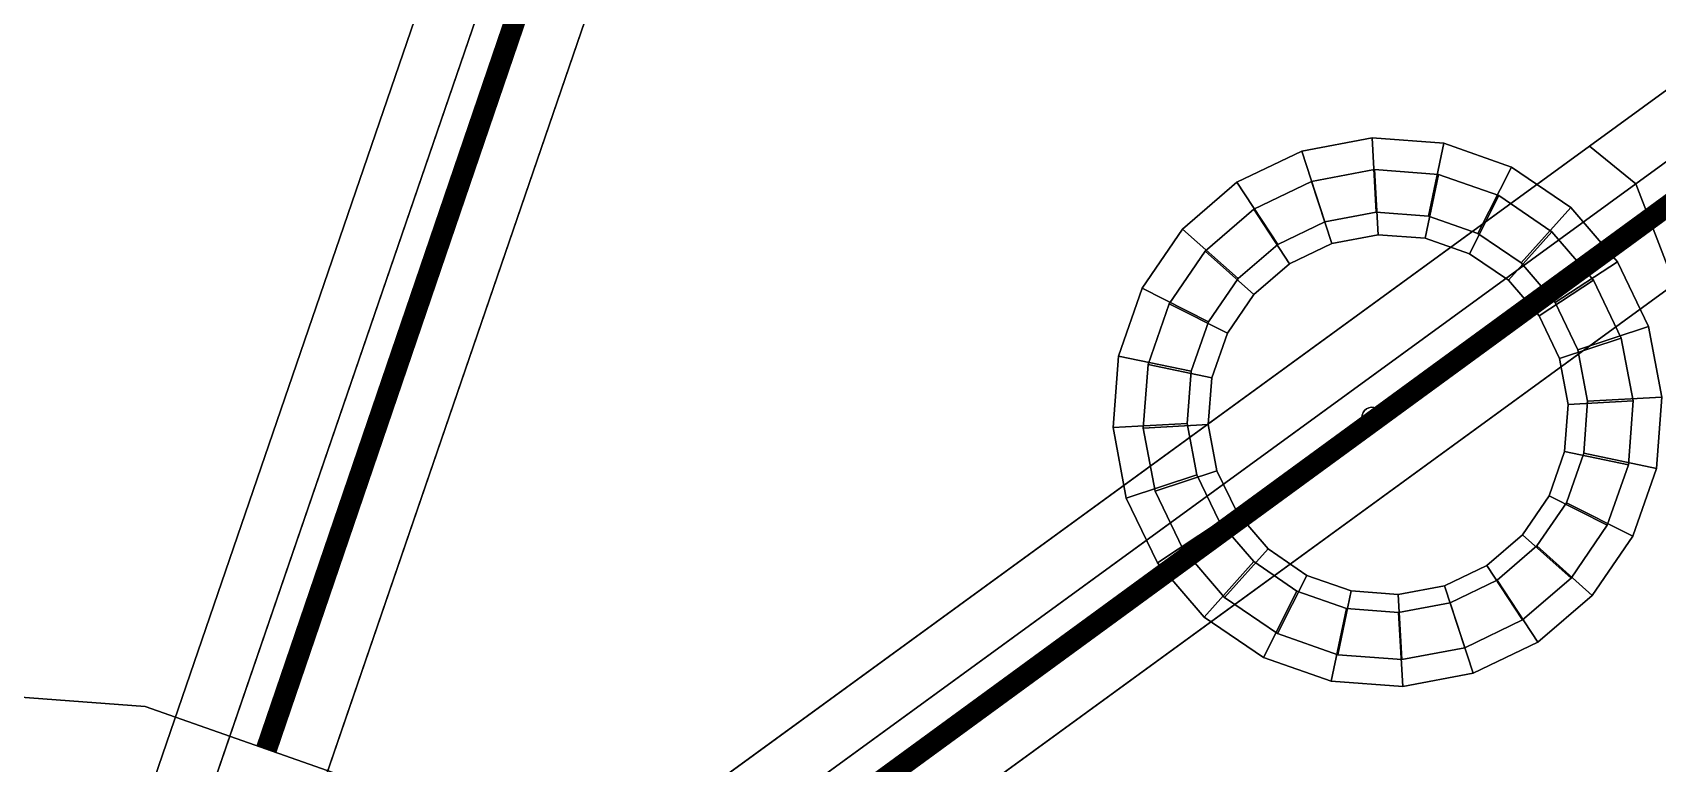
# Model space of a CAD drawing. Header units: inches. Extents: x -2 to 2474, y 1 to 287.
# Drawn here: x 166.795 to 167.332, y 175.741 to 175.983 of the extents above; entities that cross this region are included whole.
import ezdxf

# ---------------------------------------------------------------- set-up
doc = ezdxf.new("R2010")
doc.units = ezdxf.units.IN
doc.header["$MEASUREMENT"] = 0
doc.layers.add('DLX_LUM', color=7, linetype='Continuous', true_color=0xffd400)

msp = doc.modelspace()

# ---------------------------------------------------------------- linework, layer by layer
at = {"layer": 'DLX_LUM'}
for points in [[(166.86959, 175.74731, 0), (167.379, 177.24079, 0)], [(167.379, 177.24079, 0), (166.86959, 175.74731, 0)], [(166.86964, 175.74729, 0), (167.37899, 177.2406, 0)], [(167.37899, 177.2406, 0), (166.86964, 175.74729, 0)], [(166.86975, 175.74725, 0), (167.37922, 177.2409, 0)], [(167.37922, 177.2409, 0), (166.86975, 175.74725, 0)], [(166.86989, 175.7472, 0), (167.37919, 177.24035, 0)], [(167.37919, 177.24035, 0), (166.86989, 175.7472, 0)], [(166.87011, 175.74713, 0), (167.37962, 177.24093, 0)], [(167.37962, 177.24093, 0), (166.87011, 175.74713, 0)], [(166.87033, 175.74705, 0), (167.37958, 177.24006, 0)], [(167.37958, 177.24006, 0), (166.87033, 175.74705, 0)], [(166.87063, 175.74694, 0), (167.3802, 177.24088, 0)], [(167.3802, 177.24088, 0), (166.87063, 175.74694, 0)], [(166.87093, 175.74684, 0), (167.38014, 177.23974, 0)], [(167.38014, 177.23974, 0), (166.87093, 175.74684, 0)], [(166.8713, 175.74671, 0), (167.3809, 177.24075, 0)], [(167.3809, 177.24075, 0), (166.8713, 175.74671, 0)], [(166.87206, 175.74644, 0), (167.38168, 177.24054, 0)], [(167.38168, 177.24054, 0), (166.87206, 175.74644, 0)], [(166.87285, 175.74616, 0), (167.38248, 177.24028, 0)], [(167.38248, 177.24028, 0), (166.87285, 175.74616, 0)], [(167.38325, 177.23998, 0), (166.87364, 175.74589, 0)], [(166.87364, 175.74589, 0), (167.38325, 177.23998, 0)], [(167.38394, 177.23966, 0), (166.87435, 175.74564, 0)], [(166.87435, 175.74564, 0), (167.38394, 177.23966, 0)], [(166.87164, 175.74659, 0), (167.38083, 177.23941, 0)], [(167.38083, 177.23941, 0), (166.87164, 175.74659, 0)], [(167.3816, 177.23911, 0), (166.87243, 175.74631, 0)], [(166.87243, 175.74631, 0), (167.3816, 177.23911, 0)], [(167.38241, 177.23885, 0), (166.87322, 175.74603, 0)], [(166.87322, 175.74603, 0), (167.38241, 177.23885, 0)], [(167.38318, 177.23865, 0), (166.87398, 175.74577, 0)], [(166.87398, 175.74577, 0), (167.38318, 177.23865, 0)], [(167.38388, 177.23852, 0), (166.87465, 175.74553, 0)], [(166.87465, 175.74553, 0), (167.38388, 177.23852, 0)], [(167.3845, 177.23934, 0), (166.87495, 175.74543, 0)], [(166.87495, 175.74543, 0), (167.3845, 177.23934, 0)], [(167.38446, 177.23846, 0), (166.87517, 175.74535, 0)], [(166.87517, 175.74535, 0), (167.38446, 177.23846, 0)], [(167.38489, 177.23904, 0), (166.87539, 175.74527, 0)], [(166.87539, 175.74527, 0), (167.38489, 177.23904, 0)], [(167.38487, 177.2385, 0), (166.87553, 175.74522, 0)], [(166.87553, 175.74522, 0), (167.38487, 177.2385, 0)], [(167.3851, 177.2388, 0), (166.87564, 175.74519, 0)], [(166.87564, 175.74519, 0), (167.3851, 177.2388, 0)], [(167.38508, 177.23861, 0), (166.87569, 175.74517, 0)], [(166.87569, 175.74517, 0), (167.38508, 177.23861, 0)], [(166.97893, 175.66918, 0), (168.23087, 176.58457, 0)], [(168.23087, 176.58457, 0), (166.97893, 175.66918, 0)], [(166.97896, 175.66915, 0), (168.23076, 176.58442, 0)], [(168.23076, 176.58442, 0), (166.97896, 175.66915, 0)], [(166.97904, 175.66906, 0), (168.23112, 176.58454, 0)], [(168.23112, 176.58454, 0), (166.97904, 175.66906, 0)], [(166.97914, 175.66894, 0), (168.23078, 176.5841, 0)], [(168.23078, 176.5841, 0), (166.97914, 175.66894, 0)], [(166.97928, 175.66877, 0), (168.23147, 176.58433, 0)], [(168.23147, 176.58433, 0), (166.97928, 175.66877, 0)], [(166.97944, 175.66859, 0), (168.23093, 176.58364, 0)], [(168.23093, 176.58364, 0), (166.97944, 175.66859, 0)], [(166.97965, 175.66834, 0), (168.23191, 176.58396, 0)], [(168.23191, 176.58396, 0), (166.97965, 175.66834, 0)], [(166.97985, 175.6681, 0), (168.23121, 176.58306, 0)], [(168.23121, 176.58306, 0), (166.97985, 175.6681, 0)], [(166.98011, 175.6678, 0), (168.23241, 176.58345, 0)], [(168.23241, 176.58345, 0), (166.98011, 175.6678, 0)], [(166.98035, 175.66753, 0), (168.23159, 176.5824, 0)], [(168.23159, 176.5824, 0), (166.98035, 175.66753, 0)], [(166.98063, 175.66719, 0), (168.23293, 176.58284, 0)], [(168.23293, 176.58284, 0), (166.98063, 175.66719, 0)], [(168.23205, 176.58171, 0), (166.98089, 175.6669, 0)], [(166.98089, 175.6669, 0), (168.23205, 176.58171, 0)], [(166.98119, 175.66655, 0), (168.23344, 176.58216, 0)], [(168.23344, 176.58216, 0), (166.98119, 175.66655, 0)], [(168.23256, 176.58103, 0), (166.98144, 175.66625, 0)], [(166.98144, 175.66625, 0), (168.23256, 176.58103, 0)], [(168.23389, 176.58147, 0), (166.98173, 175.66592, 0)], [(166.98173, 175.66592, 0), (168.23389, 176.58147, 0)], [(168.23308, 176.58042, 0), (166.98197, 175.66565, 0)], [(166.98197, 175.66565, 0), (168.23308, 176.58042, 0)], [(168.23428, 176.58081, 0), (166.98222, 175.66535, 0)], [(166.98222, 175.66535, 0), (168.23428, 176.58081, 0)], [(168.23455, 176.58023, 0), (166.98264, 175.66487, 0)], [(166.98264, 175.66487, 0), (168.23455, 176.58023, 0)], [(168.23357, 176.57991, 0), (166.98243, 175.66511, 0)], [(166.98243, 175.66511, 0), (168.23357, 176.57991, 0)], [(168.23401, 176.57954, 0), (166.98279, 175.66468, 0)], [(166.98279, 175.66468, 0), (168.23401, 176.57954, 0)], [(168.23471, 176.57976, 0), (166.98294, 175.66451, 0)], [(166.98294, 175.66451, 0), (168.23471, 176.57976, 0)], [(168.23437, 176.57933, 0), (166.98304, 175.6644, 0)], [(166.98304, 175.6644, 0), (168.23437, 176.57933, 0)], [(168.23473, 176.57945, 0), (166.98312, 175.66431, 0)], [(166.98312, 175.66431, 0), (168.23473, 176.57945, 0)], [(168.23461, 176.5793, 0), (166.98315, 175.66427, 0)], [(166.98315, 175.66427, 0), (168.23461, 176.5793, 0)], [(167.30922, 175.94521, 0), (167.82489, 176.321, 0)], [(167.82489, 176.321, 0), (167.30922, 175.94521, 0)], [(167.82489, 176.321, 0), (167.30922, 175.94521, 0)], [(167.30922, 175.94521, 0), (167.82489, 176.321, 0)], [(167.32452, 175.93286, 0), (167.84018, 176.30865, 0)], [(167.84018, 176.30865, 0), (167.32452, 175.93286, 0)], [(167.32452, 175.93286, 0), (167.84018, 176.30865, 0)], [(167.84018, 176.30865, 0), (167.32452, 175.93286, 0)], [(166.78502, 175.58878, 0), (166.99062, 176.18846, 0)], [(166.99062, 176.18846, 0), (166.78502, 175.58878, 0)], [(166.79282, 175.61154, 0), (166.99062, 176.18846, 0)], [(166.99062, 176.18846, 0), (166.79282, 175.61154, 0)], [(167.01023, 176.18712, 0), (166.80291, 175.58244, 0)], [(166.80291, 175.58244, 0), (167.01023, 176.18712, 0)], [(167.01023, 176.18712, 0), (166.80344, 175.58399, 0)], [(166.80344, 175.58399, 0), (167.01023, 176.18712, 0)], [(167.03968, 176.1673, 0), (166.83986, 175.58446, 0)], [(166.83986, 175.58446, 0), (167.03968, 176.1673, 0)], [(166.8484, 175.60939, 0), (167.03968, 176.1673, 0)], [(167.03968, 176.1673, 0), (166.8484, 175.60939, 0)], [(167.21429, 175.9436, 0), (167.23755, 175.94798, 0)], [(167.23755, 175.94798, 0), (167.21429, 175.9436, 0)], [(167.23892, 175.92348, 0), (167.23755, 175.94798, 0)], [(167.23755, 175.94798, 0), (167.26117, 175.9462, 0)], [(167.23755, 175.94798, 0), (167.23892, 175.92348, 0)], [(167.26117, 175.9462, 0), (167.23755, 175.94798, 0)], [(166.80975, 175.58122, 0), (167.30922, 175.94521, 0)], [(167.30922, 175.94521, 0), (166.80975, 175.58122, 0)], [(166.8484, 175.60939, 0), (167.30922, 175.94521, 0)], [(167.30922, 175.94521, 0), (166.8484, 175.60939, 0)], [(167.21429, 175.9436, 0), (167.19294, 175.93333, 0)], [(167.19294, 175.93333, 0), (167.21429, 175.9436, 0)], [(167.22194, 175.92028, 0), (167.21429, 175.9436, 0)], [(167.21429, 175.9436, 0), (167.22194, 175.92028, 0)], [(167.25614, 175.92218, 0), (167.26117, 175.9462, 0)], [(167.26117, 175.9462, 0), (167.25614, 175.92218, 0)], [(167.26117, 175.9462, 0), (167.28351, 175.93837, 0)], [(167.28351, 175.93837, 0), (167.26117, 175.9462, 0)], [(167.30922, 175.94521, 0), (167.32452, 175.93286, 0)], [(167.32452, 175.93286, 0), (167.30922, 175.94521, 0)], [(167.30922, 175.94521, 0), (167.32452, 175.93286, 0)], [(167.32452, 175.93286, 0), (167.30922, 175.94521, 0)], [(167.23834, 175.93752, 0), (167.21757, 175.9336, 0)], [(167.21757, 175.9336, 0), (167.23834, 175.93752, 0)], [(167.25943, 175.93593, 0), (167.23834, 175.93752, 0)], [(167.23834, 175.93752, 0), (167.23954, 175.91604, 0)], [(167.23954, 175.91604, 0), (167.23834, 175.93752, 0)], [(167.23834, 175.93752, 0), (167.25943, 175.93593, 0)], [(167.27244, 175.91646, 0), (167.28351, 175.93837, 0)], [(167.28351, 175.93837, 0), (167.27244, 175.91646, 0)], [(167.28351, 175.93837, 0), (167.30307, 175.92502, 0)], [(167.30307, 175.92502, 0), (167.28351, 175.93837, 0)], [(167.32452, 175.93286, 0), (166.82955, 175.57216, 0)], [(166.82955, 175.57216, 0), (167.32452, 175.93286, 0)], [(166.83767, 175.57807, 0), (167.32452, 175.93286, 0)], [(167.32452, 175.93286, 0), (166.83767, 175.57807, 0)], [(167.19294, 175.93333, 0), (167.17499, 175.9179, 0)], [(167.17499, 175.9179, 0), (167.19294, 175.93333, 0)], [(167.20638, 175.91279, 0), (167.19294, 175.93333, 0)], [(167.19294, 175.93333, 0), (167.20638, 175.91279, 0)], [(167.21757, 175.9336, 0), (167.19851, 175.92444, 0)], [(167.19851, 175.92444, 0), (167.21757, 175.9336, 0)], [(167.22428, 175.91316, 0), (167.21757, 175.9336, 0)], [(167.21757, 175.9336, 0), (167.22428, 175.91316, 0)], [(167.25943, 175.93593, 0), (167.25502, 175.91487, 0)], [(167.25502, 175.91487, 0), (167.25943, 175.93593, 0)], [(167.27938, 175.92893, 0), (167.25943, 175.93593, 0)], [(167.25943, 175.93593, 0), (167.27938, 175.92893, 0)], [(167.32452, 175.93286, 0), (167.33729, 175.89974, 0)], [(167.33729, 175.89974, 0), (167.32452, 175.93286, 0)], [(167.33729, 175.89974, 0), (167.32452, 175.93286, 0)], [(167.32452, 175.93286, 0), (167.33729, 175.89974, 0)], [(167.27938, 175.92893, 0), (167.26967, 175.90974, 0)], [(167.26967, 175.90974, 0), (167.27938, 175.92893, 0)], [(167.29684, 175.91701, 0), (167.27938, 175.92893, 0)], [(167.27938, 175.92893, 0), (167.29684, 175.91701, 0)], [(167.19851, 175.92444, 0), (167.18248, 175.91065, 0)], [(167.18248, 175.91065, 0), (167.19851, 175.92444, 0)], [(167.19851, 175.92444, 0), (167.21029, 175.90643, 0)], [(167.21029, 175.90643, 0), (167.19851, 175.92444, 0)], [(167.22194, 175.92028, 0), (167.23892, 175.92348, 0)], [(167.23892, 175.92348, 0), (167.22194, 175.92028, 0)], [(167.23892, 175.92348, 0), (167.25614, 175.92218, 0)], [(167.25614, 175.92218, 0), (167.23892, 175.92348, 0)], [(167.25614, 175.92218, 0), (167.27244, 175.91646, 0)], [(167.27244, 175.91646, 0), (167.25614, 175.92218, 0)], [(167.2867, 175.90672, 0), (167.30307, 175.92502, 0)], [(167.30307, 175.92502, 0), (167.2867, 175.90672, 0)], [(167.30307, 175.92502, 0), (167.3185, 175.90706, 0)], [(167.3185, 175.90706, 0), (167.30307, 175.92502, 0)], [(167.17499, 175.9179, 0), (167.16164, 175.89834, 0)], [(167.16164, 175.89834, 0), (167.17499, 175.9179, 0)], [(167.19328, 175.90153, 0), (167.17499, 175.9179, 0)], [(167.17499, 175.9179, 0), (167.19328, 175.90153, 0)], [(167.20638, 175.91279, 0), (167.22194, 175.92028, 0)], [(167.22194, 175.92028, 0), (167.20638, 175.91279, 0)], [(167.22428, 175.91316, 0), (167.23954, 175.91604, 0)], [(167.23954, 175.91604, 0), (167.22428, 175.91316, 0)], [(167.23954, 175.91604, 0), (167.25502, 175.91487, 0)], [(167.25502, 175.91487, 0), (167.23954, 175.91604, 0)], [(167.27244, 175.91646, 0), (167.2867, 175.90672, 0)], [(167.2867, 175.90672, 0), (167.27244, 175.91646, 0)], [(167.29684, 175.91701, 0), (167.2825, 175.90098, 0)], [(167.2825, 175.90098, 0), (167.29684, 175.91701, 0)], [(167.31062, 175.90098, 0), (167.29684, 175.91701, 0)], [(167.29684, 175.91701, 0), (167.31062, 175.90098, 0)], [(167.18248, 175.91065, 0), (167.17056, 175.89319, 0)], [(167.17056, 175.89319, 0), (167.18248, 175.91065, 0)], [(167.18248, 175.91065, 0), (167.19851, 175.89631, 0)], [(167.19851, 175.89631, 0), (167.18248, 175.91065, 0)], [(167.19328, 175.90153, 0), (167.20638, 175.91279, 0)], [(167.20638, 175.91279, 0), (167.19328, 175.90153, 0)], [(167.21029, 175.90643, 0), (167.22428, 175.91316, 0)], [(167.22428, 175.91316, 0), (167.21029, 175.90643, 0)], [(167.25502, 175.91487, 0), (167.26967, 175.90974, 0)], [(167.26967, 175.90974, 0), (167.25502, 175.91487, 0)], [(167.26967, 175.90974, 0), (167.2825, 175.90098, 0)], [(167.2825, 175.90098, 0), (167.26967, 175.90974, 0)], [(167.19851, 175.89631, 0), (167.21029, 175.90643, 0)], [(167.21029, 175.90643, 0), (167.19851, 175.89631, 0)], [(167.2867, 175.90672, 0), (167.29796, 175.89363, 0)], [(167.29796, 175.89363, 0), (167.2867, 175.90672, 0)], [(167.29796, 175.89363, 0), (167.3185, 175.90706, 0)], [(167.3185, 175.90706, 0), (167.29796, 175.89363, 0)], [(167.3185, 175.90706, 0), (167.32877, 175.88572, 0)], [(167.32877, 175.88572, 0), (167.3185, 175.90706, 0)], [(167.33729, 175.89974, 0), (166.85203, 175.54611, 0)], [(166.85203, 175.54611, 0), (167.33729, 175.89974, 0)], [(166.86523, 175.55573, 0), (167.33729, 175.89974, 0)], [(167.33729, 175.89974, 0), (166.86523, 175.55573, 0)], [(167.18354, 175.88726, 0), (167.19328, 175.90153, 0)], [(167.19328, 175.90153, 0), (167.18354, 175.88726, 0)], [(167.2825, 175.90098, 0), (167.29262, 175.8892, 0)], [(167.29262, 175.8892, 0), (167.2825, 175.90098, 0)], [(167.31062, 175.90098, 0), (167.29262, 175.8892, 0)], [(167.29262, 175.8892, 0), (167.31062, 175.90098, 0)], [(167.31978, 175.88193, 0), (167.31062, 175.90098, 0)], [(167.31062, 175.90098, 0), (167.31978, 175.88193, 0)], [(167.16164, 175.89834, 0), (167.15381, 175.87599, 0)], [(167.15381, 175.87599, 0), (167.16164, 175.89834, 0)], [(167.18354, 175.88726, 0), (167.16164, 175.89834, 0)], [(167.16164, 175.89834, 0), (167.18354, 175.88726, 0)], [(167.18976, 175.88349, 0), (167.19851, 175.89631, 0)], [(167.19851, 175.89631, 0), (167.18976, 175.88349, 0)], [(167.29796, 175.89363, 0), (167.30545, 175.87806, 0)], [(167.30545, 175.87806, 0), (167.29796, 175.89363, 0)], [(167.17056, 175.89319, 0), (167.16357, 175.87324, 0)], [(167.16357, 175.87324, 0), (167.17056, 175.89319, 0)], [(167.17056, 175.89319, 0), (167.18976, 175.88349, 0)], [(167.18976, 175.88349, 0), (167.17056, 175.89319, 0)], [(167.29262, 175.8892, 0), (167.29935, 175.87522, 0)], [(167.29935, 175.87522, 0), (167.29262, 175.8892, 0)], [(167.17783, 175.87096, 0), (167.18354, 175.88726, 0)], [(167.18354, 175.88726, 0), (167.17783, 175.87096, 0)], [(167.18462, 175.86884, 0), (167.18976, 175.88349, 0)], [(167.18976, 175.88349, 0), (167.18462, 175.86884, 0)], [(167.30545, 175.87806, 0), (167.32877, 175.88572, 0)], [(167.32877, 175.88572, 0), (167.30545, 175.87806, 0)], [(167.32877, 175.88572, 0), (167.33316, 175.86245, 0)], [(167.33316, 175.86245, 0), (167.32877, 175.88572, 0)], [(167.31978, 175.88193, 0), (167.29935, 175.87522, 0)], [(167.29935, 175.87522, 0), (167.31978, 175.88193, 0)], [(167.30545, 175.87806, 0), (167.30865, 175.86109, 0)], [(167.30865, 175.86109, 0), (167.30545, 175.87806, 0)], [(167.3237, 175.86115, 0), (167.31978, 175.88193, 0)], [(167.31978, 175.88193, 0), (167.3237, 175.86115, 0)], [(167.15381, 175.87599, 0), (167.15202, 175.85238, 0)], [(167.15202, 175.85238, 0), (167.15381, 175.87599, 0)], [(167.17783, 175.87096, 0), (167.15381, 175.87599, 0)], [(167.15381, 175.87599, 0), (167.17783, 175.87096, 0)], [(167.16357, 175.87324, 0), (167.16198, 175.85216, 0)], [(167.16198, 175.85216, 0), (167.16357, 175.87324, 0)], [(167.16357, 175.87324, 0), (167.18462, 175.86884, 0)], [(167.18462, 175.86884, 0), (167.16357, 175.87324, 0)], [(167.29935, 175.87522, 0), (167.30222, 175.85996, 0)], [(167.30222, 175.85996, 0), (167.29935, 175.87522, 0)], [(167.17653, 175.85374, 0), (167.17783, 175.87096, 0)], [(167.17783, 175.87096, 0), (167.17653, 175.85374, 0)], [(167.18345, 175.85335, 0), (167.18462, 175.86884, 0)], [(167.18462, 175.86884, 0), (167.18345, 175.85335, 0)], [(167.30865, 175.86109, 0), (167.33316, 175.86245, 0)], [(167.33316, 175.86245, 0), (167.30865, 175.86109, 0)], [(167.33316, 175.86245, 0), (167.33137, 175.83884, 0)], [(167.33137, 175.83884, 0), (167.33316, 175.86245, 0)], [(167.23425, 175.8565, 0), (167.23419, 175.85566, 0)], [(167.23419, 175.85566, 0), (167.23425, 175.8565, 0)], [(167.23419, 175.85566, 0), (167.23425, 175.8565, 0)], [(167.23425, 175.8565, 0), (167.23419, 175.85566, 0)], [(167.23453, 175.8573, 0), (167.23425, 175.8565, 0)], [(167.23425, 175.8565, 0), (167.23453, 175.8573, 0)], [(167.23425, 175.8565, 0), (167.23453, 175.8573, 0)], [(167.23453, 175.8573, 0), (167.23425, 175.8565, 0)], [(167.23425, 175.8565, 0), (167.23425, 175.8565, 0)], [(167.23425, 175.8565, 0), (167.23425, 175.8565, 0)], [(167.23501, 175.858, 0), (167.23453, 175.8573, 0)], [(167.23453, 175.8573, 0), (167.23501, 175.858, 0)], [(167.23453, 175.8573, 0), (167.23501, 175.858, 0)], [(167.23501, 175.858, 0), (167.23453, 175.8573, 0)], [(167.23453, 175.8573, 0), (167.23453, 175.8573, 0)], [(167.23453, 175.8573, 0), (167.23453, 175.8573, 0)], [(167.23565, 175.85855, 0), (167.23501, 175.858, 0)], [(167.23501, 175.858, 0), (167.23565, 175.85855, 0)], [(167.23501, 175.858, 0), (167.23565, 175.85855, 0)], [(167.23565, 175.85855, 0), (167.23501, 175.858, 0)], [(167.23501, 175.858, 0), (167.23501, 175.858, 0)], [(167.23501, 175.858, 0), (167.23501, 175.858, 0)], [(167.23641, 175.85892, 0), (167.23565, 175.85855, 0)], [(167.23565, 175.85855, 0), (167.23641, 175.85892, 0)], [(167.23565, 175.85855, 0), (167.23641, 175.85892, 0)], [(167.23641, 175.85892, 0), (167.23565, 175.85855, 0)], [(167.23565, 175.85855, 0), (167.23565, 175.85855, 0)], [(167.23565, 175.85855, 0), (167.23565, 175.85855, 0)], [(167.23724, 175.85907, 0), (167.23641, 175.85892, 0)], [(167.23641, 175.85892, 0), (167.23724, 175.85907, 0)], [(167.23641, 175.85892, 0), (167.23724, 175.85907, 0)], [(167.23724, 175.85907, 0), (167.23641, 175.85892, 0)], [(167.23641, 175.85892, 0), (167.23641, 175.85892, 0)], [(167.23641, 175.85892, 0), (167.23641, 175.85892, 0)], [(167.23809, 175.85901, 0), (167.23724, 175.85907, 0)], [(167.23724, 175.85907, 0), (167.23809, 175.85901, 0)], [(167.23724, 175.85907, 0), (167.23809, 175.85901, 0)], [(167.23809, 175.85901, 0), (167.23724, 175.85907, 0)], [(167.23724, 175.85907, 0), (167.23724, 175.85907, 0)], [(167.23724, 175.85907, 0), (167.23724, 175.85907, 0)], [(167.23888, 175.85873, 0), (167.23809, 175.85901, 0)], [(167.23809, 175.85901, 0), (167.23888, 175.85873, 0)], [(167.23809, 175.85901, 0), (167.23888, 175.85873, 0)], [(167.23888, 175.85873, 0), (167.23809, 175.85901, 0)], [(167.23809, 175.85901, 0), (167.23809, 175.85901, 0)], [(167.23809, 175.85901, 0), (167.23809, 175.85901, 0)], [(167.23958, 175.85825, 0), (167.23888, 175.85873, 0)], [(167.23888, 175.85873, 0), (167.23958, 175.85825, 0)], [(167.23888, 175.85873, 0), (167.23958, 175.85825, 0)], [(167.23958, 175.85825, 0), (167.23888, 175.85873, 0)], [(167.23888, 175.85873, 0), (167.23888, 175.85873, 0)], [(167.23888, 175.85873, 0), (167.23888, 175.85873, 0)], [(167.24013, 175.85761, 0), (167.23958, 175.85825, 0)], [(167.23958, 175.85825, 0), (167.24013, 175.85761, 0)], [(167.23958, 175.85825, 0), (167.24013, 175.85761, 0)], [(167.24013, 175.85761, 0), (167.23958, 175.85825, 0)], [(167.23958, 175.85825, 0), (167.23958, 175.85825, 0)], [(167.23958, 175.85825, 0), (167.23958, 175.85825, 0)], [(167.2405, 175.85685, 0), (167.24013, 175.85761, 0)], [(167.24013, 175.85761, 0), (167.2405, 175.85685, 0)], [(167.2405, 175.85685, 0), (167.24013, 175.85761, 0)], [(167.24013, 175.85761, 0), (167.24013, 175.85761, 0)], [(167.24013, 175.85761, 0), (167.2405, 175.85685, 0)], [(167.24013, 175.85761, 0), (167.24013, 175.85761, 0)], [(167.24066, 175.85602, 0), (167.2405, 175.85685, 0)], [(167.2405, 175.85685, 0), (167.2405, 175.85685, 0)], [(167.2405, 175.85685, 0), (167.24066, 175.85602, 0)], [(167.24066, 175.85602, 0), (167.2405, 175.85685, 0)], [(167.2405, 175.85685, 0), (167.2405, 175.85685, 0)], [(167.2405, 175.85685, 0), (167.24066, 175.85602, 0)], [(167.24059, 175.85518, 0), (167.24066, 175.85602, 0)], [(167.24066, 175.85602, 0), (167.24059, 175.85518, 0)], [(167.24059, 175.85518, 0), (167.24066, 175.85602, 0)], [(167.24066, 175.85602, 0), (167.24059, 175.85518, 0)], [(167.24066, 175.85602, 0), (167.24066, 175.85602, 0)], [(167.24066, 175.85602, 0), (167.24066, 175.85602, 0)], [(167.30222, 175.85996, 0), (167.30106, 175.84447, 0)], [(167.30106, 175.84447, 0), (167.30222, 175.85996, 0)], [(167.3237, 175.86115, 0), (167.30222, 175.85996, 0)], [(167.30222, 175.85996, 0), (167.3237, 175.86115, 0)], [(167.30865, 175.86109, 0), (167.30735, 175.84387, 0)], [(167.30735, 175.84387, 0), (167.30865, 175.86109, 0)], [(167.32211, 175.84007, 0), (167.3237, 175.86115, 0)], [(167.3237, 175.86115, 0), (167.32211, 175.84007, 0)], [(167.17653, 175.85374, 0), (167.15202, 175.85238, 0)], [(167.15202, 175.85238, 0), (167.17653, 175.85374, 0)], [(167.15202, 175.85238, 0), (167.15641, 175.82911, 0)], [(167.15641, 175.82911, 0), (167.15202, 175.85238, 0)], [(167.16198, 175.85216, 0), (167.18345, 175.85335, 0)], [(167.18345, 175.85335, 0), (167.16198, 175.85216, 0)], [(167.16198, 175.85216, 0), (167.1659, 175.83138, 0)], [(167.1659, 175.83138, 0), (167.16198, 175.85216, 0)], [(167.17973, 175.83677, 0), (167.17653, 175.85374, 0)], [(167.17653, 175.85374, 0), (167.17973, 175.83677, 0)], [(167.18633, 175.83809, 0), (167.18345, 175.85335, 0)], [(167.18345, 175.85335, 0), (167.18633, 175.83809, 0)], [(167.23419, 175.85566, 0), (167.23434, 175.85483, 0)], [(167.23434, 175.85483, 0), (167.23419, 175.85566, 0)], [(167.23419, 175.85566, 0), (167.23419, 175.85566, 0)], [(167.23434, 175.85483, 0), (167.23419, 175.85566, 0)], [(167.23419, 175.85566, 0), (167.23419, 175.85566, 0)], [(167.23419, 175.85566, 0), (167.23434, 175.85483, 0)], [(167.23434, 175.85483, 0), (167.23471, 175.85407, 0)], [(167.23471, 175.85407, 0), (167.23434, 175.85483, 0)], [(167.23471, 175.85407, 0), (167.23434, 175.85483, 0)], [(167.23434, 175.85483, 0), (167.23434, 175.85483, 0)], [(167.23434, 175.85483, 0), (167.23471, 175.85407, 0)], [(167.23434, 175.85483, 0), (167.23434, 175.85483, 0)], [(167.23471, 175.85407, 0), (167.23526, 175.85342, 0)], [(167.23526, 175.85342, 0), (167.23471, 175.85407, 0)], [(167.23471, 175.85407, 0), (167.23471, 175.85407, 0)], [(167.23471, 175.85407, 0), (167.23526, 175.85342, 0)], [(167.23526, 175.85342, 0), (167.23471, 175.85407, 0)], [(167.23471, 175.85407, 0), (167.23471, 175.85407, 0)], [(167.23526, 175.85342, 0), (167.23596, 175.85295, 0)], [(167.23596, 175.85295, 0), (167.23526, 175.85342, 0)], [(167.23526, 175.85342, 0), (167.23526, 175.85342, 0)], [(167.23526, 175.85342, 0), (167.23596, 175.85295, 0)], [(167.23526, 175.85342, 0), (167.23526, 175.85342, 0)], [(167.23596, 175.85295, 0), (167.23526, 175.85342, 0)], [(167.23596, 175.85295, 0), (167.23676, 175.85267, 0)], [(167.23676, 175.85267, 0), (167.23596, 175.85295, 0)], [(167.23596, 175.85295, 0), (167.23596, 175.85295, 0)], [(167.23596, 175.85295, 0), (167.23676, 175.85267, 0)], [(167.23596, 175.85295, 0), (167.23596, 175.85295, 0)], [(167.23676, 175.85267, 0), (167.23596, 175.85295, 0)], [(167.23676, 175.85267, 0), (167.2376, 175.85261, 0)], [(167.2376, 175.85261, 0), (167.23676, 175.85267, 0)], [(167.23676, 175.85267, 0), (167.23676, 175.85267, 0)], [(167.23676, 175.85267, 0), (167.2376, 175.85261, 0)], [(167.23676, 175.85267, 0), (167.23676, 175.85267, 0)], [(167.2376, 175.85261, 0), (167.23676, 175.85267, 0)], [(167.2376, 175.85261, 0), (167.23843, 175.85276, 0)], [(167.23843, 175.85276, 0), (167.2376, 175.85261, 0)], [(167.2376, 175.85261, 0), (167.23843, 175.85276, 0)], [(167.23843, 175.85276, 0), (167.2376, 175.85261, 0)], [(167.2376, 175.85261, 0), (167.2376, 175.85261, 0)], [(167.2376, 175.85261, 0), (167.2376, 175.85261, 0)], [(167.23843, 175.85276, 0), (167.2392, 175.85313, 0)], [(167.2392, 175.85313, 0), (167.23843, 175.85276, 0)], [(167.23843, 175.85276, 0), (167.2392, 175.85313, 0)], [(167.2392, 175.85313, 0), (167.23843, 175.85276, 0)], [(167.23843, 175.85276, 0), (167.23843, 175.85276, 0)], [(167.23843, 175.85276, 0), (167.23843, 175.85276, 0)], [(167.2392, 175.85313, 0), (167.23984, 175.85368, 0)], [(167.23984, 175.85368, 0), (167.2392, 175.85313, 0)], [(167.2392, 175.85313, 0), (167.23984, 175.85368, 0)], [(167.23984, 175.85368, 0), (167.2392, 175.85313, 0)], [(167.2392, 175.85313, 0), (167.2392, 175.85313, 0)], [(167.2392, 175.85313, 0), (167.2392, 175.85313, 0)], [(167.23984, 175.85368, 0), (167.24031, 175.85438, 0)], [(167.24031, 175.85438, 0), (167.23984, 175.85368, 0)], [(167.23984, 175.85368, 0), (167.24031, 175.85438, 0)], [(167.24031, 175.85438, 0), (167.23984, 175.85368, 0)], [(167.23984, 175.85368, 0), (167.23984, 175.85368, 0)], [(167.23984, 175.85368, 0), (167.23984, 175.85368, 0)], [(167.24031, 175.85438, 0), (167.24059, 175.85518, 0)], [(167.24059, 175.85518, 0), (167.24031, 175.85438, 0)], [(167.24031, 175.85438, 0), (167.24059, 175.85518, 0)], [(167.24059, 175.85518, 0), (167.24031, 175.85438, 0)], [(167.24031, 175.85438, 0), (167.24031, 175.85438, 0)], [(167.24031, 175.85438, 0), (167.24031, 175.85438, 0)], [(167.24059, 175.85518, 0), (167.24059, 175.85518, 0)], [(167.24059, 175.85518, 0), (167.24059, 175.85518, 0)], [(167.30106, 175.84447, 0), (167.29592, 175.82982, 0)], [(167.29592, 175.82982, 0), (167.30106, 175.84447, 0)], [(167.32211, 175.84007, 0), (167.30106, 175.84447, 0)], [(167.30106, 175.84447, 0), (167.32211, 175.84007, 0)], [(167.30735, 175.84387, 0), (167.30164, 175.82757, 0)], [(167.30164, 175.82757, 0), (167.30735, 175.84387, 0)], [(167.30735, 175.84387, 0), (167.33137, 175.83884, 0)], [(167.33137, 175.83884, 0), (167.30735, 175.84387, 0)], [(167.31512, 175.82012, 0), (167.32211, 175.84007, 0)], [(167.32211, 175.84007, 0), (167.31512, 175.82012, 0)], [(167.17973, 175.83677, 0), (167.15641, 175.82911, 0)], [(167.15641, 175.82911, 0), (167.17973, 175.83677, 0)], [(167.1659, 175.83138, 0), (167.18633, 175.83809, 0)], [(167.18633, 175.83809, 0), (167.1659, 175.83138, 0)], [(167.18721, 175.8212, 0), (167.17973, 175.83677, 0)], [(167.17973, 175.83677, 0), (167.18721, 175.8212, 0)], [(167.19306, 175.8241, 0), (167.18633, 175.83809, 0)], [(167.18633, 175.83809, 0), (167.19306, 175.8241, 0)], [(167.33137, 175.83884, 0), (167.32354, 175.8165, 0)], [(167.32354, 175.8165, 0), (167.33137, 175.83884, 0)], [(167.15641, 175.82911, 0), (167.16668, 175.80777, 0)], [(167.16668, 175.80777, 0), (167.15641, 175.82911, 0)], [(167.1659, 175.83138, 0), (167.17506, 175.81233, 0)], [(167.17506, 175.81233, 0), (167.1659, 175.83138, 0)], [(167.29592, 175.82982, 0), (167.28717, 175.817, 0)], [(167.28717, 175.817, 0), (167.29592, 175.82982, 0)], [(167.31512, 175.82012, 0), (167.29592, 175.82982, 0)], [(167.29592, 175.82982, 0), (167.31512, 175.82012, 0)], [(167.17506, 175.81233, 0), (167.19306, 175.8241, 0)], [(167.19306, 175.8241, 0), (167.17506, 175.81233, 0)], [(167.20319, 175.81233, 0), (167.19306, 175.8241, 0)], [(167.19306, 175.8241, 0), (167.20319, 175.81233, 0)], [(167.30164, 175.82757, 0), (167.2919, 175.8133, 0)], [(167.2919, 175.8133, 0), (167.30164, 175.82757, 0)], [(167.30164, 175.82757, 0), (167.32354, 175.8165, 0)], [(167.32354, 175.8165, 0), (167.30164, 175.82757, 0)], [(167.18721, 175.8212, 0), (167.16668, 175.80777, 0)], [(167.16668, 175.80777, 0), (167.18721, 175.8212, 0)], [(167.19848, 175.80811, 0), (167.18721, 175.8212, 0)], [(167.18721, 175.8212, 0), (167.19848, 175.80811, 0)], [(167.3032, 175.80266, 0), (167.31512, 175.82012, 0)], [(167.31512, 175.82012, 0), (167.3032, 175.80266, 0)], [(167.28717, 175.817, 0), (167.27539, 175.80688, 0)], [(167.27539, 175.80688, 0), (167.28717, 175.817, 0)], [(167.2919, 175.8133, 0), (167.2788, 175.80204, 0)], [(167.2788, 175.80204, 0), (167.2919, 175.8133, 0)], [(167.3032, 175.80266, 0), (167.28717, 175.817, 0)], [(167.28717, 175.817, 0), (167.3032, 175.80266, 0)], [(167.2919, 175.8133, 0), (167.31019, 175.79694, 0)], [(167.31019, 175.79694, 0), (167.2919, 175.8133, 0)], [(167.32354, 175.8165, 0), (167.31019, 175.79694, 0)], [(167.31019, 175.79694, 0), (167.32354, 175.8165, 0)], [(167.16668, 175.80777, 0), (167.18211, 175.78982, 0)], [(167.18211, 175.78982, 0), (167.16668, 175.80777, 0)], [(167.17506, 175.81233, 0), (167.18884, 175.7963, 0)], [(167.18884, 175.7963, 0), (167.17506, 175.81233, 0)], [(167.19848, 175.80811, 0), (167.18211, 175.78982, 0)], [(167.18211, 175.78982, 0), (167.19848, 175.80811, 0)], [(167.18884, 175.7963, 0), (167.20319, 175.81233, 0)], [(167.20319, 175.81233, 0), (167.18884, 175.7963, 0)], [(167.21274, 175.79837, 0), (167.19848, 175.80811, 0)], [(167.19848, 175.80811, 0), (167.21274, 175.79837, 0)], [(167.21601, 175.80357, 0), (167.20319, 175.81233, 0)], [(167.20319, 175.81233, 0), (167.21601, 175.80357, 0)], [(167.2063, 175.78438, 0), (167.21601, 175.80357, 0)], [(167.21601, 175.80357, 0), (167.2063, 175.78438, 0)], [(167.23066, 175.79844, 0), (167.21601, 175.80357, 0)], [(167.21601, 175.80357, 0), (167.23066, 175.79844, 0)], [(167.27539, 175.80688, 0), (167.2614, 175.80015, 0)], [(167.2614, 175.80015, 0), (167.27539, 175.80688, 0)], [(167.28716, 175.78887, 0), (167.27539, 175.80688, 0)], [(167.27539, 175.80688, 0), (167.28716, 175.78887, 0)], [(167.28716, 175.78887, 0), (167.3032, 175.80266, 0)], [(167.3032, 175.80266, 0), (167.28716, 175.78887, 0)], [(167.21274, 175.79837, 0), (167.20167, 175.77647, 0)], [(167.20167, 175.77647, 0), (167.21274, 175.79837, 0)], [(167.22904, 175.79266, 0), (167.21274, 175.79837, 0)], [(167.21274, 175.79837, 0), (167.22904, 175.79266, 0)], [(167.22625, 175.77738, 0), (167.23066, 175.79844, 0)], [(167.23066, 175.79844, 0), (167.22625, 175.77738, 0)], [(167.24614, 175.79727, 0), (167.23066, 175.79844, 0)], [(167.23066, 175.79844, 0), (167.24614, 175.79727, 0)], [(167.2614, 175.80015, 0), (167.24614, 175.79727, 0)], [(167.24614, 175.79727, 0), (167.2614, 175.80015, 0)], [(167.24734, 175.77579, 0), (167.24614, 175.79727, 0)], [(167.24614, 175.79727, 0), (167.24734, 175.77579, 0)], [(167.26811, 175.77971, 0), (167.2614, 175.80015, 0)], [(167.2614, 175.80015, 0), (167.26811, 175.77971, 0)], [(167.2788, 175.80204, 0), (167.26324, 175.79456, 0)], [(167.26324, 175.79456, 0), (167.2788, 175.80204, 0)], [(167.2788, 175.80204, 0), (167.29223, 175.7815, 0)], [(167.29223, 175.7815, 0), (167.2788, 175.80204, 0)], [(167.31019, 175.79694, 0), (167.29223, 175.7815, 0)], [(167.29223, 175.7815, 0), (167.31019, 175.79694, 0)], [(167.18884, 175.7963, 0), (167.2063, 175.78438, 0)], [(167.2063, 175.78438, 0), (167.18884, 175.7963, 0)], [(167.22904, 175.79266, 0), (167.22401, 175.76863, 0)], [(167.22401, 175.76863, 0), (167.22904, 175.79266, 0)], [(167.24626, 175.79136, 0), (167.22904, 175.79266, 0)], [(167.22904, 175.79266, 0), (167.24626, 175.79136, 0)], [(167.26324, 175.79456, 0), (167.24626, 175.79136, 0)], [(167.24626, 175.79136, 0), (167.26324, 175.79456, 0)], [(167.27089, 175.77124, 0), (167.26324, 175.79456, 0)], [(167.26324, 175.79456, 0), (167.27089, 175.77124, 0)], [(167.18211, 175.78982, 0), (167.20167, 175.77647, 0)], [(167.20167, 175.77647, 0), (167.18211, 175.78982, 0)], [(167.24626, 175.79136, 0), (167.24763, 175.76685, 0)], [(167.24763, 175.76685, 0), (167.24626, 175.79136, 0)], [(167.26811, 175.77971, 0), (167.28716, 175.78887, 0)], [(167.28716, 175.78887, 0), (167.26811, 175.77971, 0)], [(167.2063, 175.78438, 0), (167.22625, 175.77738, 0)], [(167.22625, 175.77738, 0), (167.2063, 175.78438, 0)], [(167.29223, 175.7815, 0), (167.27089, 175.77124, 0)], [(167.27089, 175.77124, 0), (167.29223, 175.7815, 0)], [(167.20167, 175.77647, 0), (167.22401, 175.76863, 0)], [(167.22401, 175.76863, 0), (167.20167, 175.77647, 0)], [(167.22625, 175.77738, 0), (167.24734, 175.77579, 0)], [(167.24734, 175.77579, 0), (167.22625, 175.77738, 0)], [(167.24734, 175.77579, 0), (167.26811, 175.77971, 0)], [(167.26811, 175.77971, 0), (167.24734, 175.77579, 0)], [(167.24763, 175.76685, 0), (167.27089, 175.77124, 0)], [(167.27089, 175.77124, 0), (167.24763, 175.76685, 0)], [(166.76492, 175.76537, 0), (166.83266, 175.76025, 0)], [(166.83266, 175.76025, 0), (166.76492, 175.76537, 0)], [(166.83266, 175.76025, 0), (166.76492, 175.76537, 0)], [(166.76492, 175.76537, 0), (166.83266, 175.76025, 0)], [(167.22401, 175.76863, 0), (167.24763, 175.76685, 0)], [(167.24763, 175.76685, 0), (167.22401, 175.76863, 0)], [(166.83266, 175.76025, 0), (166.89677, 175.73778, 0)], [(166.89677, 175.73778, 0), (166.83266, 175.76025, 0)], [(166.83266, 175.76025, 0), (166.83266, 175.76025, 0)], [(166.89677, 175.73778, 0), (166.83266, 175.76025, 0)], [(166.83266, 175.76025, 0), (166.83266, 175.76025, 0)], [(166.83266, 175.76025, 0), (166.89677, 175.73778, 0)], [(166.86964, 175.74729, 0), (166.86959, 175.74731, 0)], [(166.86959, 175.74731, 0), (166.86975, 175.74725, 0)], [(166.86975, 175.74725, 0), (166.86959, 175.74731, 0)], [(166.86959, 175.74731, 0), (166.86964, 175.74729, 0)], [(166.86989, 175.7472, 0), (166.86964, 175.74729, 0)], [(166.86964, 175.74729, 0), (166.86989, 175.7472, 0)], [(166.86975, 175.74725, 0), (166.87011, 175.74713, 0)], [(166.87011, 175.74713, 0), (166.86975, 175.74725, 0)], [(166.87033, 175.74705, 0), (166.86989, 175.7472, 0)], [(166.86989, 175.7472, 0), (166.87033, 175.74705, 0)], [(166.87011, 175.74713, 0), (166.87063, 175.74694, 0)], [(166.87063, 175.74694, 0), (166.87011, 175.74713, 0)], [(166.87093, 175.74684, 0), (166.87033, 175.74705, 0)], [(166.87033, 175.74705, 0), (166.87093, 175.74684, 0)], [(166.87063, 175.74694, 0), (166.8713, 175.74671, 0)], [(166.8713, 175.74671, 0), (166.87063, 175.74694, 0)], [(166.87164, 175.74659, 0), (166.87093, 175.74684, 0)], [(166.87093, 175.74684, 0), (166.87164, 175.74659, 0)], [(166.8713, 175.74671, 0), (166.87206, 175.74644, 0)], [(166.87206, 175.74644, 0), (166.8713, 175.74671, 0)], [(166.87243, 175.74631, 0), (166.87164, 175.74659, 0)], [(166.87164, 175.74659, 0), (166.87243, 175.74631, 0)], [(166.87206, 175.74644, 0), (166.87285, 175.74616, 0)], [(166.87285, 175.74616, 0), (166.87206, 175.74644, 0)], [(166.87322, 175.74603, 0), (166.87243, 175.74631, 0)], [(166.87243, 175.74631, 0), (166.87322, 175.74603, 0)], [(166.87285, 175.74616, 0), (166.87364, 175.74589, 0)], [(166.87364, 175.74589, 0), (166.87285, 175.74616, 0)], [(166.87398, 175.74577, 0), (166.87322, 175.74603, 0)], [(166.87322, 175.74603, 0), (166.87398, 175.74577, 0)], [(166.87364, 175.74589, 0), (166.87435, 175.74564, 0)], [(166.87435, 175.74564, 0), (166.87364, 175.74589, 0)], [(166.87465, 175.74553, 0), (166.87398, 175.74577, 0)], [(166.87398, 175.74577, 0), (166.87465, 175.74553, 0)], [(166.87435, 175.74564, 0), (166.87495, 175.74543, 0)], [(166.87495, 175.74543, 0), (166.87435, 175.74564, 0)], [(166.87517, 175.74535, 0), (166.87465, 175.74553, 0)], [(166.87465, 175.74553, 0), (166.87517, 175.74535, 0)], [(166.87495, 175.74543, 0), (166.87539, 175.74527, 0)], [(166.87539, 175.74527, 0), (166.87495, 175.74543, 0)], [(166.87553, 175.74522, 0), (166.87517, 175.74535, 0)], [(166.87517, 175.74535, 0), (166.87553, 175.74522, 0)], [(166.87539, 175.74527, 0), (166.87564, 175.74519, 0)], [(166.87564, 175.74519, 0), (166.87539, 175.74527, 0)], [(166.87569, 175.74517, 0), (166.87553, 175.74522, 0)], [(166.87553, 175.74522, 0), (166.87569, 175.74517, 0)], [(166.87564, 175.74519, 0), (166.87569, 175.74517, 0)], [(166.87569, 175.74517, 0), (166.87564, 175.74519, 0)]]:
    msp.add_polyline3d(points, dxfattribs=at)

doc.saveas('drawing.dxf')
